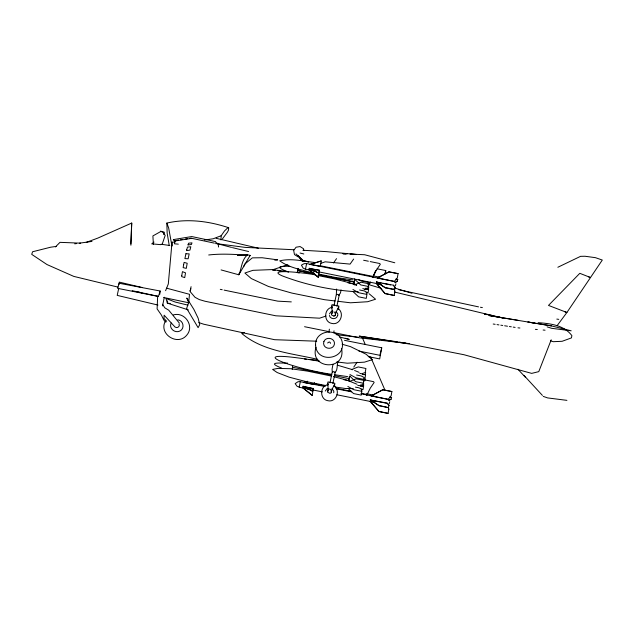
<?xml version="1.0" encoding="UTF-8"?>
<svg xmlns="http://www.w3.org/2000/svg" width="634" height="634" viewBox="0 0 634 634"><rect width="100%" height="100%" fill="white"/><g stroke="black" fill="none" stroke-linecap="round" stroke-linejoin="round"><path stroke-width="0.95" d="M221.1 269.925L238.796 274.776L238.812 273.809M130.834 243.908L131.46 228.597M86.279 242.378L97.866 238.075L131.745 223.041L130.905 245.231M333.73 392.771L333.793 391.218L332.002 388.594M337.756 315.526L337.819 313.981L336.028 311.357M171.854 246.095L172.02 242.196L174.921 241.998M157.668 296.229L157.105 308.877L161.393 315.043L163.881 320.091L165.926 322.167M328.032 390.766L328.705 389.3C330.496 388.325 331.693 390.473 331.075 392.026M332.058 313.553L332.731 312.087M131.547 226.829L131.745 223.041M163.881 234.406L163.992 232.187L160.529 231.125M220.973 239.945L221.195 235.721L224.507 230.942L227.717 227.899L228.668 227.717L228.549 229.983L227.495 232.115L222.479 238.812M317.594 359.335C291.854 353.312 262.5 351.188 241.736 333.421L244.423 332.493M335.124 300.96L324.584 299.708L291.909 293.09L268.491 286.481L251.341 278.588L244.89 273.024L252.918 270.338L271.709 269.608L287.139 271.503M327.992 391.384L328.055 390.219M333.936 316.104L335.243 315.138L333.936 316.104L331.431 314.892L332.089 311.215M336.765 361.943L347.305 363.203L364.471 362.149L372.42 359.629L365.992 354.176L350.467 346.616L342.098 344.238M338.001 301.301L350.451 302.79L367.625 301.736L375.574 299.232L369.147 293.764M160.14 291.006L158.429 296.458L117.599 288.343L119.113 283.255L160.14 291.006L159.792 294.231M119.033 284.428L119.263 282.114L142.032 287.495M188.663 302.545L186.776 298.051L193.885 309.424L198.149 318.197L199.726 324.648L198.109 327.651L186.658 308.378L188.663 302.545L189.503 294.303L166.615 288.177M172.02 242.196L168.311 283.953L165.593 290.697M167.638 300.865L167.352 303.147L188.33 309.899M348.05 282.851L353.788 284.016L354.564 278.865M343.961 379.742L348.748 380.709L348.946 378.633L334.522 375.724M331.669 308.156L331.788 305.897M327.643 385.377L327.762 383.118M316.001 347.25C309.067 369.527 346.457 371.326 341.544 348.407M328.911 332.089L329.371 329.157M333.714 332.787L334.023 330.829M385.393 273.706L385.757 270.544L377.103 268.792M338.564 309.115L338.881 306.095L331.994 304.677L332.058 311.714M334.538 386.336L334.855 383.316L327.968 381.89L328.032 388.935L328.063 388.436L327.406 392.105L329.91 393.326L331.186 392.858L331.859 389.736L334.554 384.394M313.251 388.309L312.396 391.091L303.052 386.272L313.204 388.587M312.396 391.091L303.052 386.272M309.471 389.102L302.941 387.937L312.205 395.402L313.141 389.973M307.633 381.248L303.876 382.5L314.084 384.545L314.432 382.603M370.272 399.991L387.334 403.121L388.999 405.459L387.287 403.39L370.272 399.991L379.267 405.792L388.341 407.607L388.999 405.459M379.267 405.792L370.319 399.721M388.341 407.607L379.314 405.522M374.036 402.011L370.216 401.377L379.013 411.569L388.087 413.384L388.832 409.184L388.206 407.369M391.883 391.535L391.138 395.735L388.166 399.349L371.152 395.949L382.809 389.72L391.883 391.535L382.77 389.847L371.152 395.949M388.816 400.529L391.019 399.19L388.864 400.26M391.582 397.581L389.815 396.939M366.967 294.35L366.254 298.376L358.575 296.823L353.09 291.648M369.059 282.439L368.108 287.836L364.605 289.017L362.775 288.652M368.726 288.842L368.021 292.868L366.135 292.488M364.875 378.91L365.58 374.884L362.751 374.314M309.17 268.475L319.417 270.266L309.17 268.475L318.585 273.048L319.417 270.266M318.585 273.048L309.218 268.206M314.694 270.861L309.091 269.862L318.323 277.343L319.29 271.923M320.249 266.494L321.248 260.939L310.05 264.433L320.289 266.367M376.438 282.051L393.5 285.213L395.18 287.551L394.538 289.706L385.464 287.876L376.438 282.051L381.161 283.002M361.943 391.051L361.221 395.125L353.542 393.571L348.066 388.365M364.043 379.14L363.322 383.213L355.642 381.66L350.166 376.453M363.71 385.543L362.989 389.617L361.103 389.236M385.464 287.876L376.485 281.773M393.5 285.213L395.125 287.82M394.538 289.706L395.18 287.551M380.178 284.072L376.358 283.43L385.123 293.629L394.197 295.46L394.958 291.268L394.023 288.549M398.081 273.634L397.32 277.827L394.332 281.441L377.317 278.009L389.007 271.804L398.081 273.634L388.967 271.931L377.317 278.009M394.95 282.613L397.098 281.544L397.732 279.388L395.917 279.015M397.732 279.388L397.098 281.544M341.068 289.912L340.521 292.821L338.77 295.42M338.136 361.325C336.551 364.352 338.247 371.302 334.269 372.673M336.638 289.033L336.305 294.604L334.007 305.628M332.977 364.336L332.058 369.178L332.279 371.841L329.981 382.865M389.744 401.71L389.213 403.834M162.566 305.897L164.301 297.227M395.885 283.794L395.434 285.879M336.9 306.222L339.214 295.119L337.225 294.287L336.392 294.802M332.874 383.467L335.188 372.356L333.199 371.548L332.359 372.039M118.693 288.518L117.211 295.381L157.961 305.057M335.22 315.637L335.885 312.514L338.58 307.181M297.433 272.263L297.544 271.78M292.496 368.481L292.282 369.289L292.631 365.897M297.98 269.672L298.202 268.681M354.668 280.101L353.788 284.016M384.79 274.039L385.757 270.544M349.841 375.899L348.748 380.709M297.877 268.38L297.322 272.596L299.232 272.985M349.302 376.493L348.946 378.633M191.072 286.695L190.057 291.497L195.003 297.291L199.274 299.573L205.044 301.253L275.845 315.803L319.576 318.189L326.003 316.049M171.196 323.031C168.493 328.253 174.921 333.563 179.858 331.067C185.088 328.578 183.488 320.36 177.797 319.813M165.347 321.192C158.318 334.007 177.789 346.465 186.864 335.021C194.67 325.995 184.787 311.492 173.359 314.924M228.668 227.717C208.855 221.139 187.395 218.365 166.861 223.081L167.138 233.035L169.254 245.524M321.248 260.939L310.05 264.433M318.323 277.343L309.13 269.735M385.123 293.629L376.398 283.303M394.332 281.441L306.61 263.554L304.169 263.649L301.419 265.155L303.179 268.142L305.374 269.165L315.994 271.312M394.197 295.46L385.163 293.502M368.853 286.909L368.243 288.819L365.414 288.24M368.663 287.535L368.061 289.397L364.598 289.659M369.828 283.889L370.422 282.027M363.773 383.863L363.179 385.734L360.35 385.155M312.205 395.402L302.981 387.81M379.013 411.569L370.256 401.259M388.166 399.349L361.293 393.793M390.972 399.46L391.63 397.304M388.832 409.184L388.166 407.496M388.087 413.384L379.053 411.442M365.659 372.665L365.065 374.496L362.482 374.631M364.732 380.899L365.327 379.069M363.559 384.576L362.965 386.407L360.381 386.542M162.098 244.526L165.189 235.404L162.938 232.21L160.87 231.45L152.897 235.927L153.388 244.383M190.58 289.698L190.145 290.927L190.921 288.732M163.382 233.922L163.992 232.187M239.161 274.3C241.689 267.675 241.705 259.671 247.545 254.781L250.137 255.415L238.796 274.776M551.208 339.808L538.773 371.635L531.68 373.378L463.977 354.723L410.388 344.183L359.193 336.123L397.13 341.781M344.492 340.315L381.731 347.789L379.869 355.309L358.915 351.07M243.63 266.716L244.803 264.069L252.332 257.864L262.191 257.753L277.7 259.877L274.799 260.17M325.282 391.051L327.136 388.499M329.45 313.933L331.233 311.5L332.771 310.953M337.597 315.677C336.614 319.742 330.211 319.568 329.387 315.478M327.612 342.978L329.22 341.94L330.203 342.447L330.441 343.382M353.772 367.094L357.101 362.212M169.817 245.501L161.02 244.233L160.719 244.661L151.621 243.828M333.484 262.967L336.527 258.64M353.645 259.06L350.087 264.101L325.187 261.818L320.749 263.387M249.756 255.938L250.137 255.415M557.072 325.717L566.907 312.483L602.3 260.051L595.461 257.673L585.039 256.255L580.57 256.334L557.849 267.263M55.412 246.951L59.984 242.346L80.558 243.155M175.753 240.548L174.929 241.316L174.453 243.805L178.32 244.161M152.517 243.353L153.983 242.085M306.61 263.554L305.509 269.07M324.592 386.455L300.302 381.723L299.216 387.239L309.836 389.363M299.367 387.152L297.021 386.217L295.167 383.633L298.012 381.731L300.453 381.628M394.998 282.336L397.146 281.266M215.655 243.67L216.305 243.385L215.568 241.609L191.753 236.553L173.359 239.597L173.439 240.151L175.364 240.928L191.817 238.336L214.387 243.139M351.363 369.638L358.242 366.928L365.913 368.481L365.208 372.507L361.689 373.775L359.85 373.41M349.263 381.549L356.142 378.839L363.813 380.392L363.108 384.418L359.589 385.686L357.75 385.321M354.279 284.896L361.142 282.225L368.822 283.778M221.195 235.721L213.167 238.788L204.354 239.985M332.153 307.308C323.8 308.386 323.435 321.993 331.772 323.427C340.236 325.63 344.975 313.077 338.025 308.536M328.119 384.569C319.774 385.646 319.409 399.262 327.746 400.688C336.21 402.891 340.941 390.338 333.991 385.797M272.802 269.735L287.836 264.75M303.876 382.5L307.593 381.375M538.1 322.682C550.138 323.53 563.888 325.036 571.884 335.608L571.424 337.914L562.12 341.29L553.308 341.694L550.597 340.87M299.494 256.469L297.877 256.738L294.469 254.567L293.677 250.478L296.054 247.22L300.088 246.555L303.496 248.726L303.852 250.668M176.72 240.397L178.653 240.088M180.595 239.787L182.537 239.478M185.437 239.018L187.379 238.717M189.32 238.408L191.254 238.107M56.489 246.38L50.736 247.189L32.588 251.753L31.708 254.353L46.971 264.544L73.782 276.392L118.027 287.123M74.709 243.828L76.627 243.559M79.504 243.163L91.97 241.411M208.705 254.979C221.488 253.497 234.422 254.345 247.228 255.217M247.545 254.781L237.56 255.454L241.427 255.447M358.305 291.878C332.446 290.483 306.388 285.157 282.185 275.838C262.983 267.397 315.51 274.189 316.041 275.156M353.265 388.579L345.475 388.507L335.212 387.025M289.659 266.32C276.567 265.947 276.495 267.421 288.549 272.113M287.567 363.084C280.371 363.211 265.646 361.768 281.662 368.085M292.409 367.213L331.725 375.146M316.731 341.203L274.57 339.697L203.736 324.22L198.814 322.587M272.699 270.092L275.219 270.203M343.176 253.743L347.083 253.925M350.016 254.06L364.669 254.749L394.792 262.769M342.978 253.774L345.823 253.925M350.562 254.179L356.253 254.48L326.55 251.643L302.886 250.256M291.307 301.887L277.779 301.15L224.127 290.118M294.01 249.741L245.247 247.395L216.551 243.638M517.97 327.841L519.904 328.008M535.389 329.347L537.323 329.522M543.124 330.021L545.058 330.195M304.447 358.979L306.365 359.169M309.233 359.446L318.799 360.374M566.923 400.355L547.594 397.914L543.259 396.393M336.02 334.657L358.416 337.264M361.332 337.605L363.282 337.827M367.173 338.279L369.123 338.508M372.039 338.849L373.989 339.079M377.888 339.531L379.829 339.753M409.271 343.62L359.43 337.803L333.444 332.549M170.292 303.527L167.352 303.147L166.005 298.456L175.23 302.046L187.933 305.16M556.826 319.092L558.76 319.354M314.385 262.484C302.981 261.049 291.172 258.181 279.737 260.82C289.199 267.841 301.332 269.616 312.404 272.802L314.282 273.183M352.615 279.895L334.895 277.351L318.981 274.126M331.717 374.306L329.846 374.036C288.407 367.744 235.999 347.004 319.671 361.277M334.514 374.71L347.575 376.596M399.071 342.067L401.021 342.36M402.962 342.653L405.887 343.089M493.212 324.022L495.122 324.315M497.024 324.608L498.926 324.901M500.836 325.194L502.738 325.488M504.64 325.781L507.501 326.225M509.403 326.518L511.305 326.811M513.215 327.104L515.117 327.398M277.977 270.655L280.743 271.106M518.033 320.336L489.496 315.637L551.421 325.892L571.179 330.805L551.572 328.301L547.118 326.851M534.731 323.134L527.868 322.017L551.421 325.892M480.445 307.244L482.379 307.593M484.907 314.06L486.849 314.44M488.782 314.821L492.658 315.573M484.368 314.266L486.246 314.63M488.117 314.995L501.24 317.555M366.325 393.682L373.989 395.212M336.186 388.769L351.64 391.86M303.004 386.542L312.277 388.396M311.769 389.752L322.397 391.875M336.876 394.768L374.543 402.305M363.615 260.249L368.346 261.208M370.24 261.588L379.703 263.506L380.329 264.291L376.445 269.989L372.84 276.939L375.859 270.425L372.816 277.486L372.871 276.392L320.138 265.725M373.418 275.941L380.091 277.288M383.055 283.382L390.615 284.912M309.091 269.862L316.509 271.36M376.358 283.43L380.138 284.198M318.894 271.891L381.66 284.555M368.576 282.415L360.904 280.862L358.384 279.467M385.512 287.606L394.586 289.437M318.577 274.776L353.994 281.94L318.506 274.776M317.919 275.536L334.776 278.944L352.116 283.469L356.641 285.324M368.354 286.465L360.675 284.92L355.191 279.737M359.597 289.984L364.185 290.911L367.086 292.417L366.484 294.319L358.804 292.773L352.932 289.516M304.566 326.708L329.593 331.772M368.251 356.609L379.679 358.923L381.731 347.789M356.617 375.027L361.206 375.954L364.106 377.46L363.512 379.322L355.832 377.777L349.96 374.551M365.026 379.94L373.537 381.66L374.163 382.445L370.28 388.143L366.658 395.537L366.714 394.443L360.96 393.278M355.436 387.128L359.106 387.865L362.006 389.371L361.412 391.233L353.732 389.688L347.86 386.463M325.876 385.567L305.263 381.399L289.088 377.151L277.145 372.53L272.596 369.416L277.938 368.394L290.713 368.719L307.244 371.08L331.558 376.105M313.981 383.776L325.488 386.106M336.036 388.238L351.371 391.337M220.291 289.334L222.209 289.73M478.527 306.872L398.952 289.793M132.221 290.689L157.937 296.284M163.667 297.489L188.512 302.727M216.194 243.068L218.112 243.48L218.556 247.03M216.123 238.297L258.355 248.211M394.396 292.02L502.905 318.054M232.464 247.648L248.583 251.532M136.056 291.497L141.747 292.876M300.072 253.037L303.805 253.972M216.511 243.496L231.529 247.411M337.304 365.152L352.789 369.749M333.381 376.588L347.075 380.178L357.021 384.252M339.412 336.947L349.239 339.404L345.276 338.263M367.831 284.349L381.089 288.288M588.732 276.995L590.531 277.534L579.801 273.317L548.489 305.422L566.907 312.483L565.06 311.912M394.919 288.113L411.957 293.265M304.138 260.693L308.671 262.183M333.952 311.88L334.934 312.499L335.164 313.648M354.596 370.486L359.121 372.34M354.699 284.016L356.379 284.943M295.991 253.901L304.098 261.485L297.845 255.454M166.694 321.287L163.96 318.474L164.135 315.201L175.032 327.025A2.639 2.488 3 0 0 179.034 323.966M298.994 256.754L303.432 261.374L298.82 256.39M517.93 369.242L525.237 377.103M523.961 375.383L542.403 395.402M298.646 256.374L302.244 260.59M299.097 256.707L302.798 261.192M298.931 256.699L302.307 261.168M162.51 304.257L164.824 307.847L168.707 310.161L179.327 323.078M166.861 223.081L168.652 227.971L171.917 245.786M362.196 337.383L365.255 344.468M370.605 356.871L385.131 390.536M315.573 345.039C316.358 364.312 347.099 359.478 341.932 340.965C337.835 327.025 314.749 330.179 315.573 345.039M181.792 275.433L181.609 276.582L184.732 277.605L185.516 272.858L182.449 271.645L181.792 275.433M323.895 341.52L323.578 343.549C323.998 349.54 333.452 350 334.435 344.08C335.196 338.073 326.13 336.083 323.895 341.52M183.654 264.6L183.139 267.611L186.277 268.38L187.196 263.276L184.106 262.405L183.654 264.6M185.928 253.727L184.898 258.609L188.139 258.775L189.17 253.885L185.928 253.727M186.753 249.788L186.586 250.596L189.962 250.121L190.81 246.769L187.45 247.07L186.753 249.788M188.029 244.906L191.413 244.526L191.983 242.87L188.591 243.194L188.029 244.906M297.52 270.52L314.678 273.999L297.52 270.52"/></g></svg>
